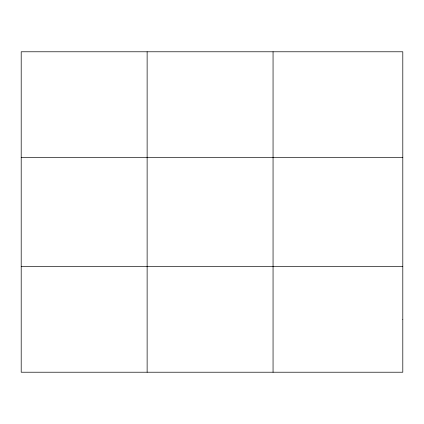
<?xml version="1.0" encoding="UTF-8"?>
<svg xmlns="http://www.w3.org/2000/svg" width="424" height="424" viewBox="0 0 424 424"><rect width="100%" height="100%" fill="white"/><g stroke="black" fill="none" stroke-linecap="round" stroke-linejoin="round"><path stroke-width="0.64" d="M147.128 372.219L147.128 51.781M273.056 372.219L273.056 51.781M21.2 157.527L402.8 157.527M21.2 266.473L402.8 266.473M402.8 319.346L402.8 372.219L21.2 372.219L21.2 51.781L402.8 51.781L402.8 319.346"/></g></svg>
